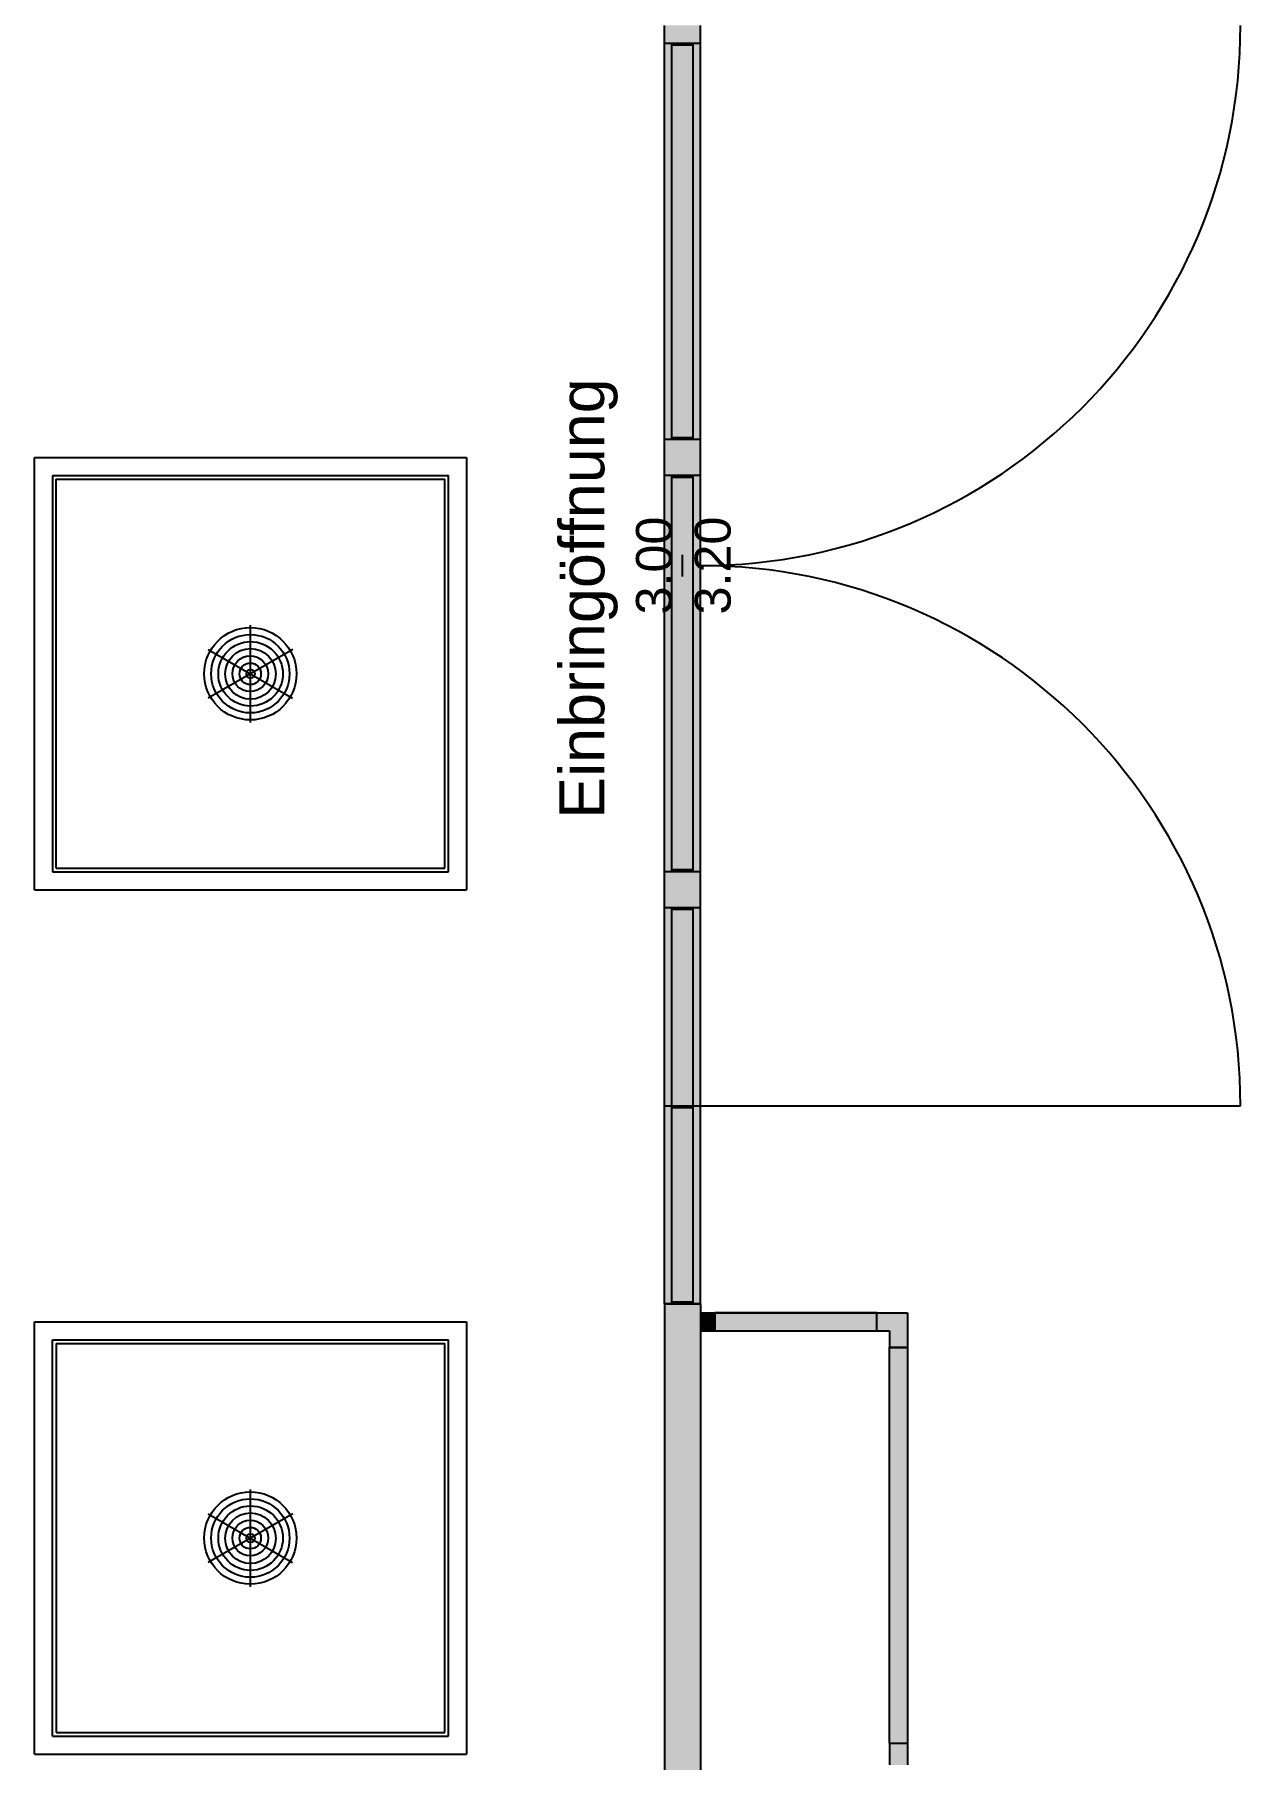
# Model space of a CAD drawing. Header units: inches. Extents: x 0 to 54693, y 0 to 31146.
# Drawn here: x 17703 to 21053, y 7483 to 12273 of the extents above; entities that cross this region are included whole.
import ezdxf
from ezdxf.lldxf.tags import DXFTag

# ---------------------------------------------------------------- set-up
doc = ezdxf.new("R2010")
doc.units = ezdxf.units.IN
doc.header["$MEASUREMENT"] = 0
doc.layers.add('Added', color=3, linetype='Continuous')
doc.styles.get("Standard").update_dxf_attribs({"font": 'arial.ttf'})
tags = doc.linetypes.add('fein_strichliert', pattern=[4, 1, -2, 1]).pattern_tags.tags
tags[8:9] = [DXFTag(74, 4), DXFTag(75, 0), DXFTag(340, '0'), DXFTag(46, 0.0), DXFTag(50, 0.0), DXFTag(44, 0.0), DXFTag(45, 0.0)]
tags[6:7] = [DXFTag(74, 4), DXFTag(75, 0), DXFTag(340, '0'), DXFTag(46, 0.0), DXFTag(50, 0.0), DXFTag(44, 0.0), DXFTag(45, 0.0)]
tags[4:5] = [DXFTag(74, 4), DXFTag(75, 0), DXFTag(340, '0'), DXFTag(46, 0.0), DXFTag(50, 0.0), DXFTag(44, 0.0), DXFTag(45, 0.0)]
tags = doc.linetypes.add('fein_strichliert-A04HDE1766', pattern=[4, 1, -2, 1]).pattern_tags.tags
tags[8:9] = [DXFTag(74, 4), DXFTag(75, 0), DXFTag(340, '0'), DXFTag(46, 0.0), DXFTag(50, 0.0), DXFTag(44, 0.0), DXFTag(45, 0.0)]
tags[6:7] = [DXFTag(74, 4), DXFTag(75, 0), DXFTag(340, '0'), DXFTag(46, 0.0), DXFTag(50, 0.0), DXFTag(44, 0.0), DXFTag(45, 0.0)]
tags[4:5] = [DXFTag(74, 4), DXFTag(75, 0), DXFTag(340, '0'), DXFTag(46, 0.0), DXFTag(50, 0.0), DXFTag(44, 0.0), DXFTag(45, 0.0)]

msp = doc.modelspace()

# ---------------------------------------------------------------- linework, layer by layer
at = {"layer": 'Added', "linetype": 'fein_strichliert-A04HDE1766', "lineweight": -2, "ltscale": 0.18}
for p, q in [((19453.2, 9298.4), (19453.2, 12298.4)), ((19553.2, 9298.4), (19553.2, 12298.4)), ((19533.2, 12248.3), (19473.2, 12248.3)), ((19533.2, 11048.3), (19473.2, 11048.3)), ((19503.2, 10768.4), (19503.2, 10828.4)), ((19533.2, 9848.3), (19473.2, 9848.3)), ((19473.2, 9298.4), (19533.2, 9298.4))]:
    msp.add_line(p, q, dxfattribs=at)
at = {"layer": 'Added', "linetype": 'Continuous', "lineweight": -2, "ltscale": 0.18}
for p, q in [((19453.2, 11148.3), (19453.2, 12248.3)), ((19553.2, 12248.3), (19453.2, 12248.3)), ((19473.2, 11148.3), (19473.2, 12248.3)), ((19533.2, 12243.3), (19473.2, 12243.3)), ((19533.2, 11148.3), (19533.2, 12248.3)), ((19553.2, 11148.3), (19553.2, 12248.3)), ((19553.2, 11148.3), (19453.2, 11148.3)), ((19533.2, 11153.3), (19473.2, 11153.3)), ((19453.2, 9948.3), (19453.2, 11048.3)), ((19553.2, 11048.3), (19453.2, 11048.3)), ((19473.2, 9948.3), (19473.2, 11048.3)), ((19533.2, 11043.3), (19473.2, 11043.3)), ((19533.2, 9948.3), (19533.2, 11048.3)), ((19553.2, 9948.3), (19553.2, 11048.3)), ((19553.2, 9948.3), (19453.2, 9948.3)), ((19533.2, 9953.3), (19473.2, 9953.3)), ((19453.2, 8748.3), (19453.2, 9848.3)), ((19553.2, 9848.3), (19453.2, 9848.3)), ((19473.2, 8748.3), (19473.2, 9848.3)), ((19533.2, 9843.3), (19473.2, 9843.3)), ((19533.2, 8748.3), (19533.2, 9848.3)), ((19553.2, 8748.3), (19553.2, 9848.3)), ((19453.2, 9298.4), (21053.2, 9298.4)), ((19453.2, 9298.4), (19553.2, 9298.4)), ((19473.2, 9293.4), (19533.2, 9293.4)), ((19453.2, 8748.4), (19553.2, 8748.4)), ((19453.2, 8748.3), (19453.2, 6248.3)), ((19553.2, 8748.3), (19453.2, 8748.3)), ((19473.2, 8753.4), (19533.2, 8753.4)), ((19533.2, 8753.3), (19473.2, 8753.3)), ((19553.2, 8748.3), (19553.2, 6248.3)), ((19553.2, 8723.3), (19593.2, 8723.3)), ((19593.2, 8723.3), (19593.2, 8673.3)), ((19593.2, 8723.3), (20043.2, 8723.3)), ((20043.2, 8723.3), (19593.2, 8723.3)), ((19593.7, 8673.3), (19593.7, 8723.3)), ((20042.7, 8673.3), (20042.7, 8723.3)), ((20043.2, 8723.3), (20128.2, 8723.3)), ((20043.2, 8673.3), (20043.2, 8723.3)), ((20128.2, 8723.3), (20128.2, 8628.3)), ((19553.2, 8673.3), (19593.2, 8673.3)), ((19593.2, 8673.3), (20043.2, 8673.3)), ((19593.7, 8673.3), (20042.7, 8673.3)), ((20043.2, 8673.3), (20078.2, 8673.3)), ((20078.2, 8673.3), (20078.2, 8628.3)), ((20078.2, 8628.3), (20128.2, 8628.3)), ((20078.2, 7528.3), (20078.2, 8628.3)), ((20078.2, 8627.8), (20128.2, 8627.8)), ((20078.2, 7528.8), (20078.2, 8627.8)), ((20128.2, 8628.3), (20128.2, 7528.3)), ((20128.2, 8628.3), (20128.2, 7528.3)), ((20078.2, 7528.8), (20128.2, 7528.8)), ((20078.2, 7528.3), (20078.2, 7468.3)), ((20078.2, 7528.3), (20128.2, 7528.3)), ((20128.2, 7528.3), (20128.2, 7468.3))]:
    msp.add_line(p, q, dxfattribs=at)
at = {"layer": 'Added', "linetype": 'fein_strichliert', "lineweight": -2, "ltscale": 0.18}
for p, q in [((17703.2, 9898.3), (17703.2, 11098.3)), ((17703.2, 11098.3), (18903.2, 11098.3)), ((18903.2, 11098.3), (18903.2, 9898.3)), ((17703.2, 9898.3), (18903.2, 9898.3)), ((17703.2, 7498.3), (17703.2, 8698.3)), ((17703.2, 8698.3), (18903.2, 8698.3)), ((18903.2, 8698.3), (18903.2, 7498.3)), ((17703.2, 7498.3), (18903.2, 7498.3))]:
    msp.add_line(p, q, dxfattribs=at)
at = {"layer": 'Added', "linetype": 'ByBlock', "lineweight": -2, "ltscale": 0.18}
for p, q in [((17753.2, 11048.3), (18853.2, 11048.3)), ((17753.2, 11048.3), (17753.2, 9948.3)), ((17763.2, 11038.3), (18843.2, 11038.3)), ((17763.2, 9958.3), (17763.2, 11038.3)), ((18843.2, 9958.3), (18843.2, 11038.3)), ((18853.2, 9948.3), (18853.2, 11048.3)), ((18303.5, 10363), (18303.5, 10632.8)), ((18186.1, 10565.5), (18419.9, 10430.5)), ((18420.9, 10565.3), (18186.1, 10430.5)), ((17753.2, 9948.3), (18853.2, 9948.3)), ((17763.2, 9958.3), (18843.2, 9958.3)), ((17753.2, 8648.3), (18853.2, 8648.3)), ((17753.2, 7548.3), (17753.2, 8648.3)), ((17763.2, 8638.3), (18843.2, 8638.3)), ((17763.2, 8638.3), (17763.2, 7558.3)), ((18843.2, 7558.3), (18843.2, 8638.3)), ((18853.2, 7548.3), (18853.2, 8648.3)), ((18303.5, 7963), (18303.5, 8232.8)), ((18186.1, 8165.5), (18419.9, 8030.5)), ((18420.9, 8165.3), (18186.1, 8030.5)), ((17753.2, 7548.3), (18853.2, 7548.3)), ((17763.2, 7558.3), (18843.2, 7558.3))]:
    msp.add_line(p, q, dxfattribs=at)
for centre, radius in [((18302.8, 10498.3), 128.3), ((18302.8, 10498.3), 108.8), ((18303.5, 10498), 89.6), ((18303.2, 10497.6), 70.3), ((18302.5, 10498.3), 49.6), ((18302.5, 10498), 29.8), ((18303.6, 10497.7), 11.9), ((18302.8, 8098.3), 128.3), ((18302.8, 8098.3), 108.8), ((18303.5, 8098), 89.6), ((18303.2, 8097.6), 70.3), ((18302.5, 8098.3), 49.6), ((18302.5, 8098), 29.8), ((18303.6, 8097.7), 11.9)]:
    msp.add_circle(centre, radius, dxfattribs=at)
at = {"layer": 'Added', "linetype": 'Continuous', "lineweight": -2, "ltscale": 0.18}
for centre, major_axis in [((19553.2, 12298.4), (0, -1500)), ((19553.2, 9298.4), (1500, 0))]:
    msp.add_ellipse(centre, major_axis=major_axis, ratio=1, start_param=0, end_param=1.570796, dxfattribs=at)
for points in [[(19553.2, 9298.4), (19553.2, 12298.4), (19453.2, 9298.4), (19453.2, 12298.4)], [(19453.2, 11148.3), (19553.2, 11148.3), (19453.2, 12248.3), (19553.2, 12248.3)], [(19453.2, 9948.3), (19553.2, 9948.3), (19453.2, 11048.3), (19553.2, 11048.3)], [(19453.2, 8748.3), (19553.2, 8748.3), (19453.2, 9848.3), (19553.2, 9848.3)], [(19553.2, 8748.4), (19553.2, 9298.4), (19453.2, 8748.4), (19453.2, 9298.4)], [(19553.2, 6248.3), (19453.2, 6248.3), (19553.2, 8748.3), (19453.2, 8748.3)], [(19593.2, 8723.3), (19593.2, 8673.3), (19553.2, 8723.3), (19553.2, 8673.3)], [(19593.2, 8673.3), (19593.2, 8723.3), (20043.2, 8673.3), (20043.2, 8723.3)], [(20128.2, 8723.3), (20078.2, 8673.3), (20043.2, 8723.3), (20043.2, 8673.3)], [(20128.2, 8628.3), (20078.2, 8628.3), (20128.2, 8723.3), (20078.2, 8673.3)], [(20078.2, 8628.3), (20128.2, 8628.3), (20078.2, 7528.3), (20128.2, 7528.3)], [(20128.2, 7468.3), (20078.2, 7468.3), (20128.2, 7528.3), (20078.2, 7528.3)]]:
    msp.add_solid(points, dxfattribs=at)

# ---------------------------------------------------------------- texts
at = {"layer": 'Added'}
for s, height, p in [('Einbringöffnung', 125, (19286.1, 10095.4)), ('3.00', 100, (19474, 10662.8)), ('3.20', 100, (19637, 10662.8))]:
    msp.add_text(s, height=height, rotation=90, dxfattribs=at).set_placement(p)

doc.saveas('drawing.dxf')
